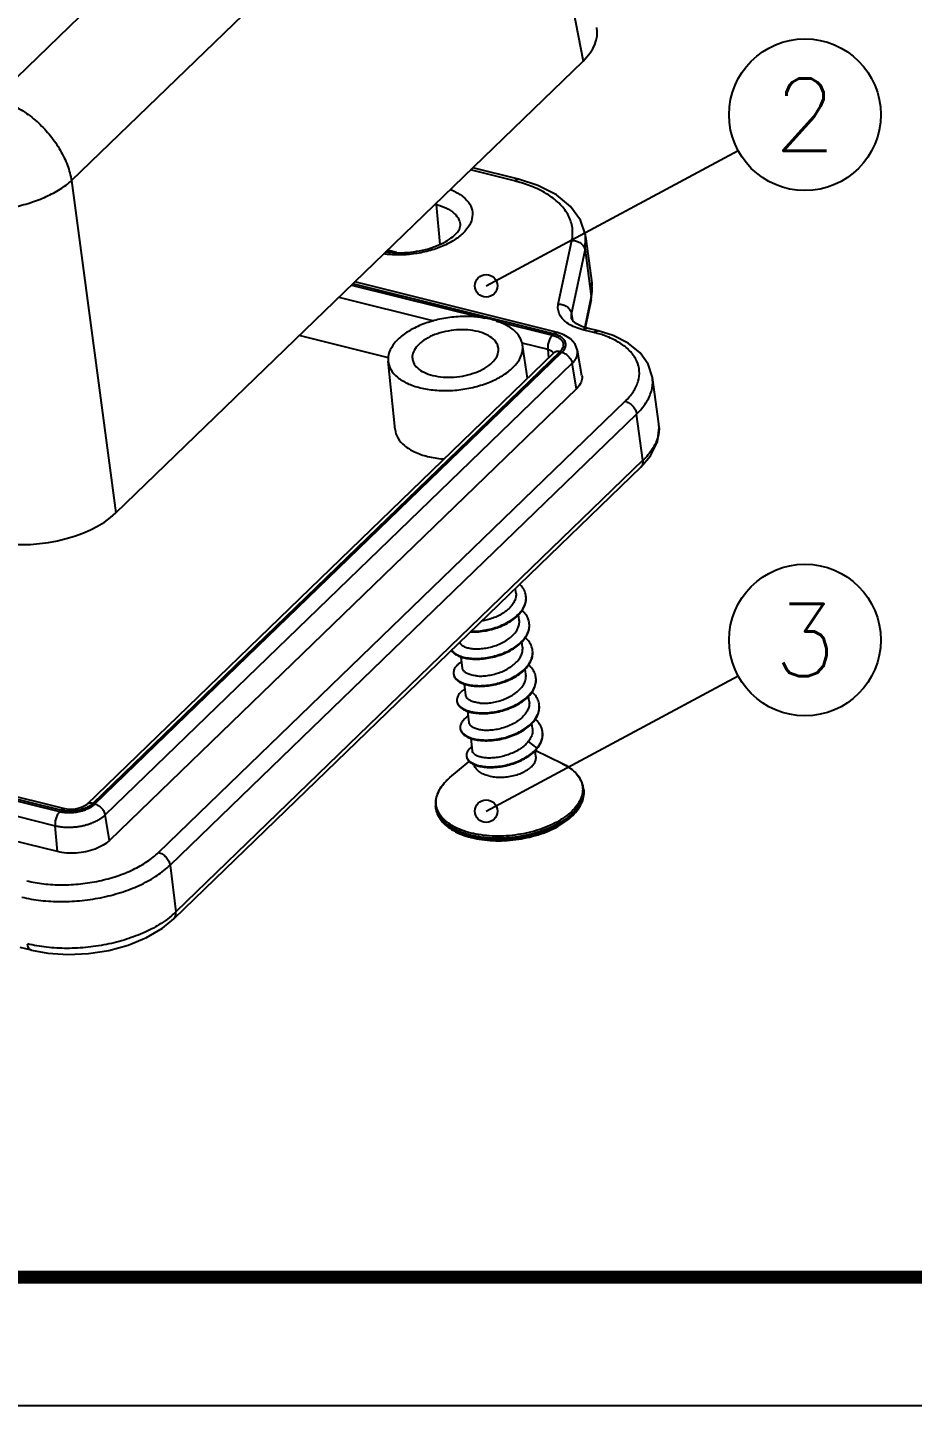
# Model space of a CAD drawing. Header units: millimetres. Extents: x 1786 to 2815, y -2075 to -1928.
# Drawn here: x 2728.04 to 2752.54, y -2074.99 to -2036.82 of the extents above; entities that cross this region are included whole.
import ezdxf
from ezdxf.enums import TextEntityAlignment as Align

# ---------------------------------------------------------------- set-up
doc = ezdxf.new("R2010")
doc.units = ezdxf.units.MM
doc.layers.add('dim', color=3, linetype='Continuous', lineweight=9)
doc.layers.add('from', color=7, linetype='Continuous')
doc.styles.add('TXT', font='txt.shx', dxfattribs={"bigfont": 'gbcbig.shx'})
doc.dimstyles.new('ISO', dxfattribs={"dimscale": 0.6, "dimtxt": 2.5, "dimasz": 2.5, "dimexe": 1.25, "dimexo": 0.625, "dimtad": 0, "dimdsep": 46, "dimtxsty": 'Standard', "dimblk": 'OPEN', "dimcen": 0, "dimclrd": 4, "dimclre": 4, "dimadec": 0, "dimazin": 0, "dimtfac": 1, "dimtofl": 0, "dimtmove": 0, "dimatfit": 3, "dimfxl": 1, "dimarcsym": 0})

# ---------------------------------------------------------------- blocks, each defined once
blk = doc.blocks.new('_Open')
at = {"color": 0, "linetype": 'ByBlock', "lineweight": -2}
for p, q in [((-1, 0.167), (0, 0)), ((-1, -0.167), (0, 0)), ((0, 0), (-1, 0))]:
    blk.add_line(p, q, dxfattribs=at)
blk = doc.blocks.new('*u5')
at = {"color": 7, "linetype": 'Continuous'}
for p, q in [((2.989, 6.09, 0), (19.591, 22.148, 0)), ((5.82, 3.057, 0), (22.421, 19.115, 0)), ((22.421, 19.115, 0), (24.708, 7.474, 0)), ((7.462, -9.208, 0), (24.708, 7.474, 0)), ((5.82, 3.057, 0), (7.462, -9.208, 0)), ((22.171, 3.045, 0), (20.548, 3.45, 0)), ((22.326, 3.105, 0), (20.629, 3.528, 0)), ((19.239, 2.184, 0), (19.285, 2.172, 0)), ((19.285, 2.172, 0), (19.413, 0.703, 0)), ((23.791, -1.506, 0), (24.289, 0.847, 0)), ((24.779, 0.484, 0), (24.8, 0.993, 0)), ((24.8, 0.994, 0), (25.028, -0.714, 0)), ((17.828, 0.402, 0), (17.486, 0.488, 0)), ((24.281, -1.87, 0), (24.779, 0.484, 0)), ((24.779, 0.484, 0), (25.007, -1.225, 0)), ((16.153, -0.801, 0), (21.066, -2.026, 0)), ((23.618, -2.604, 0), (16.201, -0.755, 0)), ((23.756, -2.55, 0), (16.274, -0.685, 0)), ((25.029, -0.714, 0), (25.007, -1.225, 0)), ((15.689, -1.25, 0), (19.197, -2.125, 0)), ((25.007, -1.225, 0), (24.767, -2.361, 0)), ((25.003, -1.343, 0), (24.786, -2.367, 0)), ((25.003, -1.343, 0), (25.008, -1.224, 0)), ((24.275, -2.019, 0), (24.281, -1.87, 0)), ((24.275, -2.022, 0), (24.275, -2.019, 0)), ((24.281, -1.87, 0), (24.311, -2.095, 0)), ((21.496, -2.134, 0), (23.57, -2.651, 0)), ((24.854, -2.388, 0), (24.664, -2.33, 0)), ((25.106, -2.55, 0), (24.699, -2.448, 0)), ((25.261, -2.49, 0), (24.854, -2.388, 0)), ((17.524, -3.484, 0), (14.229, -2.663, 0)), ((22.443, -2.934, 0), (23.4, -3.173, 0)), ((22.647, -4.244, 0), (22.471, -3.01, 0)), ((23.61, -3.312, 0), (6.368, -19.991, 0)), ((23.848, -3.265, 0), (6.606, -19.944, 0)), ((6.684, -19.963, 0), (23.926, -3.284, 0)), ((23.4, -3.173, 0), (23.429, -3.487, 0)), ((24.66, -4.149, 0), (24.498, -3.22, 0)), ((7.061, -20.367, 0), (24.303, -3.689, 0)), ((17.762, -6.132, 0), (17.508, -3.616, 0)), ((24.459, -4.634, 0), (24.303, -3.689, 0)), ((27.265, -4.216, 0), (27.265, -4.215, 0)), ((27.499, -5.924, 0), (27.265, -4.215, 0)), ((24.459, -4.634, 0), (7.217, -21.313, 0)), ((9.032, -21.754, 0), (26.256, -5.093, 0)), ((9.459, -22.222, 0), (26.682, -5.562, 0)), ((26.916, -7.271, 0), (26.682, -5.562, 0)), ((26.841, -7.528, 0), (9.599, -24.208, 0)), ((26.916, -7.271, 0), (9.674, -23.95, 0)), ((22.227, -12.154, 0), (22.209, -12.009, 0)), ((5.569, -20.143, 0), (-22.365, -13.178, 0)), ((22.349, -13.158, 0), (22.326, -12.972, 0)), ((-22.551, -13.279, 0), (5.383, -20.243, 0)), ((5.432, -20.196, 0), (-22.502, -13.232, 0)), ((-22.72, -13.801, 0), (5.214, -20.765, 0)), ((22.472, -14.162, 0), (22.449, -13.972, 0)), ((20.25, -14.943, 0), (20.2, -14.536, 0)), ((5.302, -21.724, 0), (-22.632, -14.76, 0)), ((22.594, -15.166, 0), (22.571, -14.977, 0)), ((20.372, -15.947, 0), (20.322, -15.536, 0)), ((22.717, -16.17, 0), (22.694, -15.986, 0)), ((20.495, -16.951, 0), (20.445, -16.539, 0)), ((22.839, -17.174, 0), (22.816, -16.985, 0)), ((20.624, -18.006, 0), (20.568, -17.546, 0)), ((22.683, -17.655, 0), (23, -17.898, 0)), ((22.965, -18.207, 0), (22.939, -17.988, 0)), ((23.95, -18.479, 0), (22.94, -17.987, 0)), ((23, -17.898, 0), (23.003, -17.923, 0)), ((19.792, -18.987, 0), (20.502, -18.393, 0)), ((24.727, -19.436, 0), (24.721, -19.387, 0)), ((19.268, -20.102, 0), (19.262, -20.053, 0)), ((5.302, -21.724, 0), (5.214, -20.765, 0)), ((7.217, -21.313, 0), (7.061, -20.367, 0)), ((9.459, -22.222, 0), (9.674, -23.95, 0)), ((4.339, -25.364, 0), (3.926, -25.261, 0))]:
    blk.add_line(p, q, dxfattribs=at)
at = {"color": 7, "linetype": 'Continuous', "elevation": 0}
for points in [[(24.8, 0.993), (24.79, 1.06), (24.605, 1.601), (24.246, 2.096), (23.72, 2.527), (23.033, 2.878), (22.326, 3.105)], [(25.003, -1.343), (25.043, -1.027), (25.029, -0.714)], [(24.664, -2.33), (24.459, -2.23), (24.332, -2.127), (24.281, -2.048), (24.275, -2.019)], [(27.265, -4.217), (27.106, -3.719), (26.807, -3.305), (26.372, -2.95), (25.817, -2.668), (25.261, -2.49)], [(24.498, -3.22), (24.409, -2.983), (24.243, -2.789), (23.997, -2.634), (23.756, -2.55)], [(23.626, -3.295), (23.623, -3.298), (23.611, -3.312)], [(26.841, -7.528), (27.199, -7.102), (27.446, -6.584), (27.511, -6.054), (27.498, -5.922)], [(6.368, -19.991), (6.313, -20.034), (6.21, -20.086), (6.064, -20.134), (5.893, -20.162), (5.726, -20.165), (5.59, -20.147), (5.569, -20.143)], [(4.339, -25.364), (4.946, -25.477), (5.684, -25.526), (6.442, -25.491), (7.195, -25.372), (7.918, -25.173), (8.587, -24.898), (9.176, -24.554), (9.599, -24.208)]]:
    blk.add_lwpolyline(points, dxfattribs=at)
at = {"color": 7, "linetype": 'Continuous'}
for centre, radius, start, end in [((20.832, -2.328, 0), 5.537, 74.6727, 76.0023), ((20.006, 2.234, 0), 0.723, 180.404, 184.9014), ((24.068, -6.715, 0), 4.292, 74.2942, 76.0051), ((26.372, -6.08, 0), 1.137, 3.6679, 7.8942), ((21.973, -12.356, 0), 0.626, 4.6256, 6.9157), ((22.107, -13.359, 0), 0.614, 4.6532, 6.9995), ((22.214, -14.365, 0), 0.631, 4.6816, 6.974), ((20.205, -15.12, 0), 0.283, 186.8411, 197.2381), ((22.336, -15.369, 0), 0.631, 4.6365, 6.9169), ((20.311, -16.127, 0), 0.267, 186.7772, 192.075), ((22.476, -16.371, 0), 0.614, 4.6428, 6.9661), ((20.448, -17.127, 0), 0.282, 187.1636, 192.1992), ((22.588, -17.377, 0), 0.624, 1.724, 7.0026), ((20.65, -18.158, 0), 0.254, 187.1377, 192.7807), ((22.076, -17.128, 0), 1.203, 319.4745, 320.2192), ((22.081, -17.155, 0), 1.2, 320.2183, 321.1239), ((20.662, -20.155, 0), 1.448, 141.9547, 145.5692), ((20.329, -19.96, 0), 1.061, 156.5211, 156.7611), ((23.934, -19.483, 0), 0.793, 3.4027, 6.9283), ((5.734, -18.92, 0), 1.312, 262.2118, 263.7455), ((20.038, -19.959, 0), 0.782, 186.9356, 190.4967), ((21.399, -17.954, 0), 3.351, 255.3074, 256.0025), ((7.543, -21.739, 0), 3.07, 309.8511, 313.9478)]:
    blk.add_arc(centre, radius, start, end, dxfattribs=at)
for centre, major_axis, ratio, start_param, end_param in [((21.739, 8.21, 0), (3.48, 0.426), 0.537148, -0.618193, 0.038702), ((4.5, -8.466, 0), (3.475, 0.422), 0.539083, -2.187859, -0.618965)]:
    blk.add_ellipse(centre, major_axis=major_axis, ratio=ratio, start_param=start_param, end_param=end_param, dxfattribs=at)
for points, knots in [([(2.989, 6.09, 0), (3.18, 6.042, 0), (3.564, 5.904, 0), (4.107, 5.596, 0), (4.611, 5.196, 0), (5.055, 4.721, 0), (5.417, 4.193, 0), (5.682, 3.636, 0), (5.788, 3.248, 0), (5.82, 3.056, 0)], [0, 0, 0, 0, 0.590573, 1.215733, 1.862622, 2.515704, 3.158723, 3.776603, 4.357436, 4.357436, 4.357436, 4.357436]), ([(1.032, 2.027, 0), (1.234, 1.984, 0), (1.655, 1.924, 0), (2.308, 1.903, 0), (2.982, 1.948, 0), (3.652, 2.058, 0), (4.292, 2.228, 0), (4.88, 2.453, 0), (5.393, 2.723, 0), (5.691, 2.941, 0), (5.82, 3.057, 0)], [0, 0, 0, 0, 0.616992, 1.274727, 1.955475, 2.639715, 3.307695, 3.940775, 4.522891, 5.042454, 5.042454, 5.042454, 5.042454]), ([(22.171, 3.045, 0), (22.197, 3.07, 0), (22.246, 3.107, 0), (22.306, 3.109, 0), (22.326, 3.104, 0)], [0, 0, 0, 0, 0.1096965, 0.1712981, 0.1712981, 0.1712981, 0.1712981]), ([(19.796, 2.728, 0), (19.845, 2.71, 0), (20.02, 2.636, 0), (20.286, 2.479, 0), (20.534, 2.21, 0), (20.645, 1.89, 0), (20.597, 1.553, 0), (20.406, 1.236, 0), (20.097, 0.948, 0), (19.687, 0.7, 0), (19.197, 0.504, 0), (18.655, 0.37, 0), (18.09, 0.306, 0), (17.652, 0.313, 0), (17.407, 0.34, 0), (17.35, 0.348, 0)], [0, 0, 0, 0, 0.157505, 0.568637, 0.919457, 1.233237, 1.549366, 1.906415, 2.324367, 2.804713, 3.336397, 3.901089, 4.47561, 5.037642, 5.212661, 5.212661, 5.212661, 5.212661]), ([(24.289, 0.847, 0), (24.321, 0.998, 0), (24.337, 1.315, 0), (24.185, 1.782, 0), (23.87, 2.201, 0), (23.413, 2.56, 0), (22.873, 2.831, 0), (22.483, 2.961, 0), (22.295, 3.012, 0)], [0, 0, 0, 0, 0.463067, 0.931886, 1.441192, 2.014886, 2.660855, 3.244126, 3.244126, 3.244126, 3.244126]), ([(19.285, 2.172, 0), (19.416, 2.14, 0), (19.653, 2.059, 0), (19.949, 1.872, 0), (20.128, 1.647, 0), (20.169, 1.483, 0), (20.173, 1.415, 0)], [0, 0, 0, 0, 0.402314, 0.746196, 1.037203, 1.240782, 1.240782, 1.240782, 1.240782]), ([(17.432, 0.431, 0), (17.476, 0.424, 0), (17.663, 0.4, 0), (18.003, 0.386, 0), (18.447, 0.421, 0), (18.884, 0.505, 0), (19.283, 0.632, 0), (19.622, 0.791, 0), (19.883, 0.965, 0), (20.058, 1.136, 0), (20.154, 1.284, 0), (20.176, 1.379, 0), (20.174, 1.415, 0)], [0, 0, 0, 0, 0.133262, 0.564458, 1.017679, 1.468972, 1.894695, 2.273101, 2.587628, 2.830514, 3.003079, 3.111736, 3.111736, 3.111736, 3.111736]), ([(24.289, 0.847, 0), (24.347, 0.848, 0), (24.464, 0.831, 0), (24.619, 0.754, 0), (24.734, 0.635, 0), (24.773, 0.534, 0), (24.779, 0.484, 0)], [0, 0, 0, 0, 0.1744354, 0.3465055, 0.5094019, 0.6610273, 0.6610273, 0.6610273, 0.6610273]), ([(24.699, -2.448, 0), (24.6, -2.424, 0), (24.414, -2.365, 0), (24.166, -2.24, 0), (23.971, -2.087, 0), (23.836, -1.907, 0), (23.771, -1.708, 0), (23.777, -1.571, 0), (23.791, -1.506, 0)], [0, 0, 0, 0, 0.306037, 0.582978, 0.827756, 1.045019, 1.245954, 1.445292, 1.445292, 1.445292, 1.445292]), ([(23.791, -1.506, 0), (23.849, -1.505, 0), (23.966, -1.522, 0), (24.121, -1.599, 0), (24.236, -1.718, 0), (24.275, -1.819, 0), (24.281, -1.87, 0)], [0, 0, 0, 0, 0.1744378, 0.3465084, 0.5094036, 0.6610274, 0.6610274, 0.6610274, 0.6610274]), ([(21.297, -2.064, 0), (21.119, -2.02, 0), (20.741, -1.96, 0), (20.159, -1.951, 0), (19.566, -2.019, 0), (18.998, -2.16, 0), (18.485, -2.366, 0), (18.056, -2.625, 0), (17.731, -2.928, 0), (17.532, -3.26, 0), (17.497, -3.503, 0), (17.507, -3.614, 0), (17.508, -3.616, 0)], [0, 0, 0, 0, 0.551449, 1.14141, 1.742322, 2.336175, 2.891022, 3.396689, 3.832711, 4.208736, 4.538779, 4.543865, 4.543865, 4.543865, 4.543865]), ([(20.827, -2.519, 0), (20.703, -2.488, 0), (20.44, -2.449, 0), (20.035, -2.449, 0), (19.627, -2.507, 0), (19.242, -2.618, 0), (18.906, -2.775, 0), (18.64, -2.969, 0), (18.459, -3.19, 0), (18.396, -3.384, 0), (18.399, -3.488, 0), (18.402, -3.512, 0)], [0, 0, 0, 0, 0.383727, 0.793901, 1.211393, 1.616109, 1.989663, 2.318359, 2.597162, 2.835353, 2.907531, 2.907531, 2.907531, 2.907531]), ([(21.577, -3.125, 0), (21.571, -3.08, 0), (21.535, -2.956, 0), (21.391, -2.774, 0), (21.139, -2.616, 0), (20.938, -2.547, 0), (20.827, -2.519, 0)], [0, 0, 0, 0, 0.135242, 0.382594, 0.674887, 1.016847, 1.016847, 1.016847, 1.016847]), ([(22.471, -3.01, 0), (22.456, -2.913, 0), (22.378, -2.699, 0), (22.127, -2.425, 0), (21.752, -2.203, 0), (21.458, -2.104, 0), (21.297, -2.064, 0)], [0, 0, 0, 0, 0.295914, 0.662551, 1.093468, 1.589281, 1.589281, 1.589281, 1.589281]), ([(24.699, -2.448, 0), (24.725, -2.423, 0), (24.774, -2.386, 0), (24.833, -2.385, 0), (24.853, -2.389, 0)], [0, 0, 0, 0, 0.1096987, 0.1712235, 0.1712235, 0.1712235, 0.1712235]), ([(25.106, -2.55, 0), (25.132, -2.524, 0), (25.181, -2.487, 0), (25.24, -2.486, 0), (25.26, -2.49, 0)], [0, 0, 0, 0, 0.1096965, 0.1712896, 0.1712896, 0.1712896, 0.1712896]), ([(18.685, -4.591, 0), (18.863, -4.636, 0), (19.241, -4.696, 0), (19.823, -4.705, 0), (20.416, -4.637, 0), (20.983, -4.496, 0), (21.497, -4.29, 0), (21.926, -4.031, 0), (22.25, -3.728, 0), (22.45, -3.396, 0), (22.487, -3.143, 0), (22.472, -3.022, 0), (22.471, -3.01, 0)], [0, 0, 0, 0, 0.551449, 1.14141, 1.742322, 2.336175, 2.891022, 3.396689, 3.832711, 4.208736, 4.538779, 4.573575, 4.573575, 4.573575, 4.573575]), ([(23.57, -2.651, 0), (23.54, -2.679, 0), (23.487, -2.754, 0), (23.432, -2.884, 0), (23.399, -3.027, 0), (23.396, -3.126, 0), (23.4, -3.173, 0)], [0, 0, 0, 0, 0.1244945, 0.269966, 0.4216215, 0.5630104, 0.5630104, 0.5630104, 0.5630104]), ([(23.57, -2.651, 0), (23.594, -2.656, 0), (23.64, -2.67, 0), (23.706, -2.694, 0), (23.766, -2.723, 0), (23.819, -2.755, 0), (23.866, -2.791, 0), (23.907, -2.833, 0), (23.943, -2.883, 0), (23.968, -2.942, 0), (23.979, -3.012, 0), (23.966, -3.093, 0), (23.924, -3.182, 0), (23.876, -3.237, 0), (23.848, -3.265, 0)], [0, 0, 0, 0, 0.073669, 0.1445174, 0.2113466, 0.2723865, 0.3294733, 0.3881166, 0.4490426, 0.5123304, 0.5805229, 0.6584116, 0.753115, 0.8737168, 0.8737168, 0.8737168, 0.8737168]), ([(23.618, -2.604, 0), (23.641, -2.582, 0), (23.684, -2.549, 0), (23.737, -2.547, 0), (23.755, -2.551, 0)], [0, 0, 0, 0, 0.0956801, 0.1523926, 0.1523926, 0.1523926, 0.1523926]), ([(23.87, -2.705, 0), (23.856, -2.697, 0), (23.83, -2.682, 0), (23.791, -2.663, 0), (23.753, -2.647, 0), (23.716, -2.633, 0), (23.682, -2.622, 0), (23.65, -2.612, 0), (23.628, -2.606, 0), (23.618, -2.604, 0)], [0, 0, 0, 0, 0.0464274, 0.0903125, 0.1316635, 0.1704729, 0.2066394, 0.2403847, 0.2723534, 0.2723534, 0.2723534, 0.2723534]), ([(23.926, -3.284, 0), (23.935, -3.276, 0), (23.953, -3.258, 0), (23.978, -3.228, 0), (24.003, -3.194, 0), (24.026, -3.157, 0), (24.046, -3.115, 0), (24.06, -3.069, 0), (24.068, -3.018, 0), (24.066, -2.963, 0), (24.052, -2.906, 0), (24.025, -2.852, 0), (23.991, -2.805, 0), (23.952, -2.765, 0), (23.911, -2.732, 0), (23.883, -2.714, 0), (23.87, -2.705, 0)], [0, 0, 0, 0, 0.0371689, 0.0765888, 0.11852, 0.1625191, 0.2083648, 0.2561542, 0.3067689, 0.3619563, 0.4212231, 0.4814794, 0.540585, 0.5961479, 0.6477843, 0.6965033, 0.6965033, 0.6965033, 0.6965033]), ([(26.256, -5.093, 0), (26.37, -4.983, 0), (26.566, -4.756, 0), (26.755, -4.369, 0), (26.805, -3.971, 0), (26.704, -3.586, 0), (26.465, -3.241, 0), (26.106, -2.947, 0), (25.681, -2.728, 0), (25.374, -2.623, 0), (25.23, -2.583, 0)], [0, 0, 0, 0, 0.473973, 0.892707, 1.274894, 1.651751, 2.056758, 2.5137, 3.032495, 3.482905, 3.482905, 3.482905, 3.482905]), ([(18.402, -3.512, 0), (18.407, -3.563, 0), (18.443, -3.695, 0), (18.591, -3.882, 0), (18.843, -4.04, 0), (19.044, -4.109, 0), (19.155, -4.137, 0)], [0, 0, 0, 0, 0.154295, 0.401646, 0.693939, 1.0359, 1.0359, 1.0359, 1.0359]), ([(19.155, -4.137, 0), (19.279, -4.167, 0), (19.542, -4.207, 0), (19.947, -4.206, 0), (20.355, -4.149, 0), (20.74, -4.038, 0), (21.076, -3.881, 0), (21.342, -3.687, 0), (21.523, -3.465, 0), (21.587, -3.265, 0), (21.582, -3.155, 0), (21.577, -3.125, 0)], [0, 0, 0, 0, 0.383727, 0.793901, 1.211393, 1.616109, 1.989663, 2.318359, 2.597162, 2.835353, 2.926722, 2.926722, 2.926722, 2.926722]), ([(23.4, -3.173, 0), (23.413, -3.176, 0), (23.438, -3.183, 0), (23.473, -3.196, 0), (23.505, -3.211, 0), (23.533, -3.228, 0), (23.558, -3.248, 0), (23.58, -3.27, 0), (23.597, -3.293, 0), (23.605, -3.309, 0), (23.607, -3.316, 0)], [0, 0, 0, 0, 0.0393753, 0.0773891, 0.1130649, 0.1456347, 0.1761096, 0.2073805, 0.239895, 0.2609233, 0.2609233, 0.2609233, 0.2609233]), ([(23.848, -3.265, 0), (23.808, -3.255, 0), (23.729, -3.248, 0), (23.647, -3.28, 0), (23.615, -3.308, 0), (23.611, -3.312, 0)], [0, 0, 0, 0, 0.1234358, 0.2314805, 0.2502038, 0.2502038, 0.2502038, 0.2502038]), ([(23.926, -3.284, 0), (23.971, -3.296, 0), (24.062, -3.336, 0), (24.176, -3.431, 0), (24.262, -3.551, 0), (24.296, -3.643, 0), (24.303, -3.689, 0)], [0, 0, 0, 0, 0.1405418, 0.2912504, 0.4411685, 0.5796279, 0.5796279, 0.5796279, 0.5796279]), ([(24.303, -3.689, 0), (24.316, -3.677, 0), (24.341, -3.651, 0), (24.378, -3.608, 0), (24.413, -3.56, 0), (24.446, -3.507, 0), (24.473, -3.448, 0), (24.494, -3.383, 0), (24.505, -3.31, 0), (24.503, -3.255, 0), (24.498, -3.225, 0), (24.498, -3.221, 0)], [0, 0, 0, 0, 0.0527332, 0.1088889, 0.1681993, 0.230732, 0.2959282, 0.3637227, 0.4356895, 0.5141408, 0.5278362, 0.5278362, 0.5278362, 0.5278362]), ([(17.508, -3.616, 0), (17.519, -3.724, 0), (17.597, -3.949, 0), (17.855, -4.23, 0), (18.229, -4.453, 0), (18.524, -4.551, 0), (18.685, -4.591, 0)], [0, 0, 0, 0, 0.324991, 0.691628, 1.122544, 1.618357, 1.618357, 1.618357, 1.618357]), ([(24.66, -4.149, 0), (24.665, -4.179, 0), (24.672, -4.279, 0), (24.615, -4.458, 0), (24.517, -4.577, 0), (24.459, -4.634, 0)], [0, 0, 0, 0, 0.0913215, 0.2996932, 0.5445598, 0.5445598, 0.5445598, 0.5445598]), ([(26.682, -5.562, 0), (26.811, -5.437, 0), (27.031, -5.18, 0), (27.245, -4.744, 0), (27.286, -4.411, 0), (27.268, -4.242, 0), (27.265, -4.216, 0)], [0, 0, 0, 0, 0.535421, 1.007244, 1.437833, 1.516526, 1.516526, 1.516526, 1.516526]), ([(26.256, -5.093, 0), (26.308, -5.106, 0), (26.412, -5.153, 0), (26.543, -5.264, 0), (26.64, -5.403, 0), (26.676, -5.509, 0), (26.683, -5.561, 0)], [0, 0, 0, 0, 0.1618688, 0.3354312, 0.5074469, 0.6652689, 0.6652689, 0.6652689, 0.6652689]), ([(27.507, -6.008, 0), (27.516, -6.15, 0), (27.478, -6.454, 0), (27.265, -6.89, 0), (27.044, -7.147, 0), (26.916, -7.271, 0)], [0, 0, 0, 0, 0.427132, 0.898995, 1.434459, 1.434459, 1.434459, 1.434459]), ([(17.762, -6.132, 0), (17.773, -6.242, 0), (17.853, -6.473, 0), (18.117, -6.759, 0), (18.499, -6.986, 0), (18.8, -7.087, 0), (18.964, -7.128, 0)], [0, 0, 0, 0, 0.33187, 0.706251, 1.146096, 1.652253, 1.652253, 1.652253, 1.652253]), ([(18.964, -7.128, 0), (19.146, -7.173, 0), (19.349, -7.205, 0), (19.553, -7.222, 0), (19.57, -7.223, 0)], [0, 0, 0, 0, 0.5629491, 0.6139712, 0.6139712, 0.6139712, 0.6139712]), ([(26.841, -7.528, 0), (26.87, -7.5, 0), (26.92, -7.417, 0), (26.923, -7.322, 0), (26.916, -7.271, 0)], [0, 0, 0, 0, 0.121993, 0.2758615, 0.2758615, 0.2758615, 0.2758615]), ([(22.227, -12.154, 0), (22.227, -12.16, 0), (22.233, -12.218, 0), (22.226, -12.333, 0), (22.17, -12.491, 0), (22.074, -12.64, 0), (21.94, -12.78, 0), (21.775, -12.907, 0), (21.583, -13.016, 0), (21.376, -13.104, 0), (21.172, -13.167, 0), (21.037, -13.195, 0), (20.975, -13.205, 0)], [0, 0, 0, 0, 0.01874, 0.175139, 0.339984, 0.515084, 0.706384, 0.916568, 1.139127, 1.364876, 1.589974, 1.778245, 1.778245, 1.778245, 1.778245]), ([(22.595, -12.281, 0), (22.593, -12.271, 0), (22.583, -12.2, 0), (22.54, -12.07, 0), (22.454, -11.941, 0), (22.391, -11.873, 0), (22.37, -11.853, 0)], [0, 0, 0, 0, 0.0304043, 0.2128448, 0.4058596, 0.4911139, 0.4911139, 0.4911139, 0.4911139]), ([(20.556, -13.61, 0), (20.568, -13.61, 0), (20.667, -13.613, 0), (20.858, -13.605, 0), (21.129, -13.567, 0), (21.4, -13.502, 0), (21.663, -13.409, 0), (21.908, -13.293, 0), (22.126, -13.155, 0), (22.312, -12.998, 0), (22.457, -12.828, 0), (22.557, -12.647, 0), (22.604, -12.47, 0), (22.604, -12.356, 0), (22.598, -12.306, 0)], [0, 0, 0, 0, 0.03474, 0.297482, 0.57279, 0.853889, 1.133942, 1.406494, 1.665951, 1.908104, 2.130756, 2.334432, 2.523022, 2.67369, 2.67369, 2.67369, 2.67369]), ([(20.58, -13.586, 0), (20.582, -13.586, 0), (20.673, -13.587, 0), (20.855, -13.58, 0), (21.126, -13.542, 0), (21.397, -13.476, 0), (21.66, -13.384, 0), (21.905, -13.268, 0), (22.123, -13.13, 0), (22.309, -12.973, 0), (22.454, -12.803, 0), (22.554, -12.622, 0), (22.599, -12.453, 0), (22.601, -12.347, 0), (22.597, -12.306, 0)], [0, 0, 0, 0, 0.007748, 0.27049, 0.545798, 0.826897, 1.10695, 1.379503, 1.638959, 1.881112, 2.103764, 2.30744, 2.49603, 2.621813, 2.621813, 2.621813, 2.621813]), ([(20.65, -14.228, 0), (20.715, -14.234, 0), (20.852, -14.237, 0), (21.064, -14.218, 0), (21.282, -14.175, 0), (21.498, -14.109, 0), (21.705, -14.021, 0), (21.896, -13.912, 0), (22.062, -13.785, 0), (22.195, -13.646, 0), (22.292, -13.495, 0), (22.349, -13.338, 0), (22.356, -13.222, 0), (22.35, -13.164, 0), (22.349, -13.158, 0)], [0, 0, 0, 0, 0.196527, 0.412042, 0.636798, 0.861494, 1.087161, 1.309703, 1.519937, 1.711338, 1.886899, 2.052074, 2.208638, 2.227891, 2.227891, 2.227891, 2.227891]), ([(22.717, -13.285, 0), (22.711, -13.232, 0), (22.682, -13.119, 0), (22.592, -12.959, 0), (22.503, -12.864, 0), (22.453, -12.82, 0)], [0, 0, 0, 0, 0.1578946, 0.3469637, 0.5451265, 0.5451265, 0.5451265, 0.5451265]), ([(19.846, -14.294, 0), (19.862, -14.321, 0), (19.915, -14.386, 0), (20.034, -14.471, 0), (20.204, -14.543, 0), (20.41, -14.593, 0), (20.645, -14.617, 0), (20.901, -14.615, 0), (21.17, -14.586, 0), (21.442, -14.528, 0), (21.709, -14.443, 0), (21.96, -14.334, 0), (22.187, -14.202, 0), (22.383, -14.05, 0), (22.541, -13.884, 0), (22.655, -13.705, 0), (22.72, -13.52, 0), (22.728, -13.386, 0), (22.721, -13.317, 0), (22.72, -13.31, 0)], [0, 0, 0, 0, 0.094172, 0.249742, 0.433429, 0.645352, 0.882604, 1.140369, 1.412634, 1.692732, 1.973795, 2.249211, 2.513074, 2.760705, 2.989236, 3.198308, 3.390764, 3.572958, 3.596219, 3.596219, 3.596219, 3.596219]), ([(19.854, -14.286, 0), (19.868, -14.306, 0), (19.918, -14.365, 0), (20.031, -14.446, 0), (20.201, -14.518, 0), (20.407, -14.567, 0), (20.642, -14.592, 0), (20.898, -14.59, 0), (21.167, -14.56, 0), (21.439, -14.503, 0), (21.706, -14.418, 0), (21.957, -14.309, 0), (22.184, -14.177, 0), (22.38, -14.025, 0), (22.538, -13.859, 0), (22.652, -13.68, 0), (22.716, -13.495, 0), (22.725, -13.37, 0), (22.72, -13.31, 0)], [0, 0, 0, 0, 0.073583, 0.229153, 0.41284, 0.624763, 0.862015, 1.119779, 1.392045, 1.672142, 1.953206, 2.228621, 2.492485, 2.740115, 2.968647, 3.177719, 3.370175, 3.550489, 3.550489, 3.550489, 3.550489]), ([(20.147, -14.003, 0), (20.149, -14.006, 0), (20.167, -14.039, 0), (20.224, -14.099, 0), (20.337, -14.162, 0), (20.483, -14.207, 0), (20.591, -14.223, 0), (20.65, -14.228, 0)], [0, 0, 0, 0, 0.0098102, 0.1137651, 0.2415633, 0.3938229, 0.5695898, 0.5695898, 0.5695898, 0.5695898]), ([(20.772, -15.232, 0), (20.836, -15.238, 0), (20.969, -15.241, 0), (21.175, -15.223, 0), (21.387, -15.183, 0), (21.598, -15.12, 0), (21.802, -15.037, 0), (21.989, -14.934, 0), (22.154, -14.815, 0), (22.291, -14.682, 0), (22.394, -14.538, 0), (22.459, -14.387, 0), (22.479, -14.259, 0), (22.475, -14.185, 0), (22.472, -14.162, 0)], [0, 0, 0, 0, 0.192056, 0.399515, 0.617093, 0.839159, 1.060119, 1.274802, 1.47887, 1.669287, 1.844846, 2.006731, 2.158878, 2.228009, 2.228009, 2.228009, 2.228009]), ([(22.742, -14.018, 0), (22.707, -13.961, 0), (22.651, -13.894, 0), (22.588, -13.835, 0), (22.573, -13.821, 0)], [0, 0, 0, 0, 0.1992713, 0.2594638, 0.2594638, 0.2594638, 0.2594638]), ([(22.84, -14.289, 0), (22.836, -14.254, 0), (22.816, -14.159, 0), (22.775, -14.07, 0), (22.742, -14.018, 0)], [0, 0, 0, 0, 0.1037607, 0.2895273, 0.2895273, 0.2895273, 0.2895273]), ([(20.221, -14.709, 0), (20.212, -14.715, 0), (20.153, -14.753, 0), (20.058, -14.829, 0), (19.961, -14.951, 0), (19.92, -15.064, 0), (19.921, -15.131, 0), (19.923, -15.154, 0)], [0, 0, 0, 0, 0.0313375, 0.2107721, 0.3624625, 0.4922147, 0.5618102, 0.5618102, 0.5618102, 0.5618102]), ([(19.926, -15.179, 0), (19.928, -15.196, 0), (19.941, -15.255, 0), (19.998, -15.351, 0), (20.114, -15.449, 0), (20.272, -15.528, 0), (20.468, -15.584, 0), (20.695, -15.617, 0), (20.946, -15.623, 0), (21.212, -15.601, 0), (21.484, -15.552, 0), (21.753, -15.475, 0), (22.01, -15.373, 0), (22.245, -15.247, 0), (22.451, -15.101, 0), (22.621, -14.939, 0), (22.748, -14.763, 0), (22.828, -14.58, 0), (22.851, -14.426, 0), (22.846, -14.339, 0), (22.843, -14.314, 0)], [0, 0, 0, 0, 0.051358, 0.17874, 0.326626, 0.501765, 0.705487, 0.935642, 1.187893, 1.456524, 1.73501, 2.016497, 2.29425, 2.562102, 2.814952, 3.049327, 3.264044, 3.460932, 3.645322, 3.722315, 3.722315, 3.722315, 3.722315]), ([(19.934, -15.204, 0), (19.947, -15.245, 0), (19.994, -15.326, 0), (20.111, -15.424, 0), (20.269, -15.503, 0), (20.465, -15.559, 0), (20.692, -15.592, 0), (20.943, -15.598, 0), (21.209, -15.576, 0), (21.481, -15.527, 0), (21.75, -15.45, 0), (22.007, -15.348, 0), (22.242, -15.222, 0), (22.448, -15.076, 0), (22.618, -14.914, 0), (22.745, -14.738, 0), (22.825, -14.555, 0), (22.847, -14.41, 0), (22.844, -14.331, 0), (22.842, -14.314, 0)], [0, 0, 0, 0, 0.127382, 0.275268, 0.450407, 0.654129, 0.884284, 1.136535, 1.405166, 1.683652, 1.965139, 2.242892, 2.510744, 2.763594, 2.997969, 3.212686, 3.409574, 3.593964, 3.645754, 3.645754, 3.645754, 3.645754]), ([(20.772, -15.232, 0), (20.714, -15.227, 0), (20.605, -15.211, 0), (20.459, -15.166, 0), (20.346, -15.103, 0), (20.274, -15.027, 0), (20.253, -14.968, 0), (20.25, -14.943, 0)], [0, 0, 0, 0, 0.1757047, 0.3282717, 0.4561908, 0.5601145, 0.636698, 0.636698, 0.636698, 0.636698]), ([(20.895, -16.236, 0), (20.96, -16.242, 0), (21.098, -16.245, 0), (21.309, -16.225, 0), (21.528, -16.183, 0), (21.744, -16.116, 0), (21.952, -16.028, 0), (22.141, -15.92, 0), (22.306, -15.794, 0), (22.44, -15.655, 0), (22.537, -15.504, 0), (22.593, -15.348, 0), (22.601, -15.232, 0), (22.595, -15.174, 0), (22.594, -15.166, 0)], [0, 0, 0, 0, 0.197691, 0.411512, 0.635699, 0.864124, 1.090738, 1.310012, 1.517419, 1.709981, 1.886888, 2.050125, 2.204746, 2.227778, 2.227778, 2.227778, 2.227778]), ([(22.962, -15.293, 0), (22.96, -15.276, 0), (22.948, -15.199, 0), (22.898, -15.063, 0), (22.801, -14.926, 0), (22.726, -14.852, 0), (22.695, -14.825, 0)], [0, 0, 0, 0, 0.0499349, 0.2331214, 0.4277137, 0.5497775, 0.5497775, 0.5497775, 0.5497775]), ([(20.343, -15.713, 0), (20.298, -15.742, 0), (20.212, -15.805, 0), (20.108, -15.918, 0), (20.048, -16.04, 0), (20.042, -16.123, 0), (20.046, -16.158, 0)], [0, 0, 0, 0, 0.1604972, 0.3201022, 0.4553814, 0.5617162, 0.5617162, 0.5617162, 0.5617162]), ([(20.049, -16.183, 0), (20.049, -16.188, 0), (20.056, -16.234, 0), (20.094, -16.323, 0), (20.197, -16.426, 0), (20.344, -16.511, 0), (20.529, -16.574, 0), (20.747, -16.614, 0), (20.992, -16.628, 0), (21.254, -16.615, 0), (21.526, -16.574, 0), (21.797, -16.505, 0), (22.058, -16.41, 0), (22.3, -16.291, 0), (22.516, -16.151, 0), (22.697, -15.993, 0), (22.838, -15.821, 0), (22.932, -15.639, 0), (22.972, -15.468, 0), (22.971, -15.361, 0), (22.965, -15.318, 0)], [0, 0, 0, 0, 0.015412, 0.139016, 0.2798, 0.446496, 0.641818, 0.864488, 1.110717, 1.375133, 1.651399, 1.932711, 2.212253, 2.48364, 2.741398, 2.981506, 3.202026, 3.403819, 3.591162, 3.722116, 3.722116, 3.722116, 3.722116]), ([(20.05, -16.182, 0), (20.058, -16.22, 0), (20.093, -16.3, 0), (20.194, -16.401, 0), (20.341, -16.485, 0), (20.526, -16.549, 0), (20.744, -16.589, 0), (20.989, -16.603, 0), (21.251, -16.59, 0), (21.523, -16.548, 0), (21.794, -16.48, 0), (22.055, -16.385, 0), (22.297, -16.266, 0), (22.513, -16.125, 0), (22.694, -15.967, 0), (22.835, -15.796, 0), (22.929, -15.614, 0), (22.967, -15.451, 0), (22.968, -15.353, 0), (22.965, -15.318, 0)], [0, 0, 0, 0, 0.114524, 0.255309, 0.422004, 0.617327, 0.839996, 1.086226, 1.350642, 1.626907, 1.90822, 2.187761, 2.459148, 2.716907, 2.957015, 3.177534, 3.379327, 3.56667, 3.672631, 3.672631, 3.672631, 3.672631]), ([(20.895, -16.236, 0), (20.836, -16.231, 0), (20.727, -16.215, 0), (20.581, -16.17, 0), (20.469, -16.107, 0), (20.396, -16.031, 0), (20.376, -15.972, 0), (20.373, -15.947, 0)], [0, 0, 0, 0, 0.1766396, 0.3287536, 0.4552583, 0.5591391, 0.6366899, 0.6366899, 0.6366899, 0.6366899]), ([(22.717, -16.17, 0), (22.718, -16.176, 0), (22.724, -16.235, 0), (22.716, -16.35, 0), (22.66, -16.508, 0), (22.562, -16.658, 0), (22.429, -16.798, 0), (22.262, -16.925, 0), (22.071, -17.033, 0), (21.864, -17.121, 0), (21.649, -17.187, 0), (21.431, -17.23, 0), (21.22, -17.249, 0), (21.082, -17.246, 0), (21.017, -17.24, 0)], [0, 0, 0, 0, 0.019616, 0.176292, 0.341695, 0.517602, 0.709069, 0.919333, 1.141855, 1.367456, 1.591897, 1.816258, 2.0315, 2.227897, 2.227897, 2.227897, 2.227897]), ([(23.085, -16.297, 0), (23.078, -16.238, 0), (23.045, -16.118, 0), (22.95, -15.96, 0), (22.864, -15.87, 0), (22.82, -15.831, 0)], [0, 0, 0, 0, 0.1776876, 0.3681218, 0.5469418, 0.5469418, 0.5469418, 0.5469418]), ([(20.465, -16.718, 0), (20.435, -16.737, 0), (20.36, -16.789, 0), (20.258, -16.885, 0), (20.181, -17.01, 0), (20.163, -17.107, 0), (20.167, -17.155, 0), (20.168, -17.162, 0)], [0, 0, 0, 0, 0.1066729, 0.2745361, 0.4162701, 0.5403225, 0.5607365, 0.5607365, 0.5607365, 0.5607365]), ([(20.171, -17.187, 0), (20.176, -17.221, 0), (20.2, -17.297, 0), (20.284, -17.401, 0), (20.418, -17.491, 0), (20.593, -17.561, 0), (20.802, -17.608, 0), (21.04, -17.63, 0), (21.298, -17.625, 0), (21.567, -17.593, 0), (21.839, -17.532, 0), (22.104, -17.445, 0), (22.353, -17.333, 0), (22.578, -17.198, 0), (22.77, -17.045, 0), (22.923, -16.877, 0), (23.032, -16.698, 0), (23.091, -16.512, 0), (23.095, -16.384, 0), (23.088, -16.323, 0), (23.088, -16.322, 0)], [0, 0, 0, 0, 0.101161, 0.235609, 0.394085, 0.580885, 0.795728, 1.035457, 1.295095, 1.568536, 1.849068, 2.129832, 2.404265, 2.666572, 2.912238, 3.138631, 3.345707, 3.536687, 3.718282, 3.722026, 3.722026, 3.722026, 3.722026]), ([(20.172, -17.187, 0), (20.178, -17.211, 0), (20.202, -17.279, 0), (20.281, -17.376, 0), (20.415, -17.466, 0), (20.59, -17.536, 0), (20.799, -17.583, 0), (21.036, -17.605, 0), (21.295, -17.6, 0), (21.564, -17.568, 0), (21.836, -17.507, 0), (22.101, -17.42, 0), (22.35, -17.307, 0), (22.575, -17.173, 0), (22.767, -17.02, 0), (22.92, -16.852, 0), (23.029, -16.673, 0), (23.086, -16.493, 0), (23.092, -16.375, 0), (23.087, -16.321, 0)], [0, 0, 0, 0, 0.076629, 0.211077, 0.369554, 0.556354, 0.771197, 1.010926, 1.270564, 1.544005, 1.824537, 2.1053, 2.379734, 2.642041, 2.887706, 3.1141, 3.321176, 3.512155, 3.672806, 3.672806, 3.672806, 3.672806]), ([(21.017, -17.24, 0), (20.959, -17.235, 0), (20.85, -17.219, 0), (20.704, -17.174, 0), (20.592, -17.111, 0), (20.519, -17.035, 0), (20.498, -16.976, 0), (20.495, -16.951, 0)], [0, 0, 0, 0, 0.1757955, 0.3279094, 0.4556324, 0.5595981, 0.6366974, 0.6366974, 0.6366974, 0.6366974]), ([(22.839, -17.174, 0), (22.84, -17.18, 0), (22.846, -17.239, 0), (22.839, -17.355, 0), (22.782, -17.512, 0), (22.72, -17.609, 0), (22.683, -17.655, 0)], [0, 0, 0, 0, 0.0200045, 0.1766552, 0.342064, 0.5179197, 0.5179197, 0.5179197, 0.5179197]), ([(23.207, -17.301, 0), (23.202, -17.26, 0), (23.18, -17.158, 0), (23.103, -17.004, 0), (23.009, -16.896, 0), (22.951, -16.842, 0), (22.942, -16.834, 0)], [0, 0, 0, 0, 0.1234043, 0.3102923, 0.5113759, 0.5478523, 0.5478523, 0.5478523, 0.5478523]), ([(22.683, -17.655, 0), (22.644, -17.705, 0), (22.551, -17.802, 0), (22.386, -17.929, 0), (22.197, -18.039, 0), (21.99, -18.129, 0), (21.775, -18.198, 0), (21.556, -18.244, 0), (21.344, -18.267, 0), (21.207, -18.268, 0), (21.142, -18.264, 0)], [0, 0, 0, 0, 0.190874, 0.400597, 0.622404, 0.847363, 1.074163, 1.300823, 1.516601, 1.711853, 1.711853, 1.711853, 1.711853]), ([(23, -17.898, 0), (23.046, -17.843, 0), (23.124, -17.731, 0), (23.198, -17.546, 0), (23.214, -17.419, 0), (23.212, -17.358, 0)], [0, 0, 0, 0, 0.212641, 0.4078571, 0.5913577, 0.5913577, 0.5913577, 0.5913577]), ([(23.015, -17.908, 0), (23.056, -17.858, 0), (23.129, -17.75, 0), (23.202, -17.571, 0), (23.219, -17.425, 0), (23.213, -17.345, 0), (23.21, -17.326, 0)], [0, 0, 0, 0, 0.1937575, 0.3889736, 0.5724742, 0.629908, 0.629908, 0.629908, 0.629908]), ([(20.604, -17.842, 0), (20.564, -17.871, 0), (20.493, -17.931, 0), (20.418, -18.037, 0), (20.394, -18.128, 0), (20.396, -18.177, 0), (20.398, -18.189, 0)], [0, 0, 0, 0, 0.1476865, 0.2748132, 0.3857543, 0.4221189, 0.4221189, 0.4221189, 0.4221189]), ([(20.401, -18.214, 0), (20.404, -18.238, 0), (20.42, -18.3, 0), (20.487, -18.392, 0), (20.581, -18.46, 0), (20.648, -18.494, 0), (20.674, -18.505, 0)], [0, 0, 0, 0, 0.0713969, 0.1899375, 0.3308343, 0.4156638, 0.4156638, 0.4156638, 0.4156638]), ([(20.402, -18.214, 0), (20.405, -18.229, 0), (20.422, -18.282, 0), (20.484, -18.366, 0), (20.6, -18.451, 0), (20.756, -18.519, 0), (20.946, -18.566, 0), (21.165, -18.591, 0), (21.406, -18.591, 0), (21.662, -18.565, 0), (21.922, -18.513, 0), (22.179, -18.435, 0), (22.423, -18.333, 0), (22.647, -18.209, 0), (22.837, -18.069, 0), (22.945, -17.963, 0), (22.99, -17.91, 0)], [0, 0, 0, 0, 0.046535, 0.165076, 0.305973, 0.474229, 0.67034, 0.891886, 1.134552, 1.39278, 1.660277, 1.930449, 2.196828, 2.453518, 2.695682, 2.904517, 2.904517, 2.904517, 2.904517]), ([(21.142, -18.264, 0), (21.088, -18.26, 0), (20.986, -18.249, 0), (20.847, -18.213, 0), (20.738, -18.163, 0), (20.661, -18.1, 0), (20.63, -18.042, 0), (20.624, -18.011, 0), (20.624, -18.006, 0)], [0, 0, 0, 0, 0.1631787, 0.3069993, 0.4268574, 0.522515, 0.6016474, 0.6164113, 0.6164113, 0.6164113, 0.6164113]), ([(20.674, -18.505, 0), (20.699, -18.517, 0), (20.786, -18.551, 0), (20.949, -18.591, 0), (21.168, -18.616, 0), (21.409, -18.616, 0), (21.665, -18.591, 0), (21.925, -18.538, 0), (22.182, -18.46, 0), (22.426, -18.358, 0), (22.65, -18.234, 0), (22.845, -18.091, 0), (22.955, -17.98, 0), (23.003, -17.923, 0)], [0, 0, 0, 0, 0.083629, 0.27974, 0.501287, 0.743952, 1.00218, 1.269677, 1.539849, 1.806228, 2.062918, 2.305082, 2.529498, 2.529498, 2.529498, 2.529498]), ([(21.223, -18.928, 0), (21.294, -18.946, 0), (21.443, -18.971, 0), (21.673, -18.981, 0), (21.91, -18.964, 0), (22.144, -18.921, 0), (22.364, -18.854, 0), (22.561, -18.765, 0), (22.727, -18.658, 0), (22.855, -18.537, 0), (22.94, -18.407, 0), (22.97, -18.292, 0), (22.968, -18.227, 0), (22.965, -18.207, 0)], [0, 0, 0, 0, 0.218811, 0.451427, 0.691073, 0.930372, 1.161976, 1.379199, 1.576724, 1.751494, 1.903927, 2.039399, 2.098308, 2.098308, 2.098308, 2.098308]), ([(23.95, -18.479, 0), (23.983, -18.496, 0), (24.104, -18.558, 0), (24.294, -18.683, 0), (24.491, -18.873, 0), (24.626, -19.086, 0), (24.695, -19.315, 0), (24.692, -19.554, 0), (24.62, -19.793, 0), (24.483, -20.026, 0), (24.286, -20.248, 0), (24.033, -20.455, 0), (23.731, -20.642, 0), (23.387, -20.805, 0), (23.009, -20.941, 0), (22.606, -21.046, 0), (22.189, -21.117, 0), (21.766, -21.153, 0), (21.348, -21.152, 0), (20.946, -21.116, 0), (20.687, -21.067, 0), (20.563, -21.036, 0)], [0, 0, 0, 0, 0.110771, 0.409535, 0.679057, 0.92486, 1.156778, 1.387843, 1.631306, 1.8975, 2.192479, 2.518288, 2.873823, 3.255645, 3.65864, 4.076526, 4.502274, 4.928486, 5.34774, 5.752945, 6.137693, 6.137693, 6.137693, 6.137693]), ([(21.223, -18.928, 0), (21.159, -18.912, 0), (21.039, -18.873, 0), (20.882, -18.789, 0), (20.764, -18.684, 0), (20.705, -18.584, 0), (20.689, -18.524, 0), (20.686, -18.507, 0)], [0, 0, 0, 0, 0.1995284, 0.3764612, 0.5308303, 0.6674982, 0.7170456, 0.7170456, 0.7170456, 0.7170456]), ([(24.721, -19.387, 0), (24.713, -19.316, 0), (24.677, -19.172, 0), (24.569, -18.969, 0), (24.408, -18.782, 0), (24.199, -18.614, 0), (24.037, -18.522, 0), (23.95, -18.479, 0)], [0, 0, 0, 0, 0.214378, 0.439437, 0.683199, 0.949802, 1.240379, 1.240379, 1.240379, 1.240379]), ([(19.792, -18.987, 0), (19.718, -19.049, 0), (19.583, -19.177, 0), (19.42, -19.391, 0), (19.31, -19.611, 0), (19.254, -19.834, 0), (19.253, -19.982, 0), (19.262, -20.053, 0)], [0, 0, 0, 0, 0.290595, 0.55713, 0.80083, 1.025888, 1.240379, 1.240379, 1.240379, 1.240379]), ([(19.639, -19.129, 0), (19.653, -19.115, 0), (19.702, -19.065, 0), (19.754, -19.019, 0), (19.792, -18.987, 0)], [0, 0, 0, 0, 0.0599353, 0.2094463, 0.2094463, 0.2094463, 0.2094463]), ([(20.563, -21.036, 0), (20.447, -21.007, 0), (20.227, -20.94, 0), (19.926, -20.803, 0), (19.674, -20.639, 0), (19.478, -20.449, 0), (19.342, -20.236, 0), (19.274, -20.007, 0), (19.276, -19.768, 0), (19.322, -19.615, 0), (19.354, -19.541, 0)], [0, 0, 0, 0, 0.359016, 0.688629, 0.987393, 1.256915, 1.502718, 1.734636, 1.965701, 2.207968, 2.207968, 2.207968, 2.207968]), ([(24.726, -19.435, 0), (24.729, -19.492, 0), (24.723, -19.632, 0), (24.656, -19.854, 0), (24.517, -20.089, 0), (24.318, -20.314, 0), (24.062, -20.523, 0), (23.757, -20.712, 0), (23.409, -20.877, 0), (23.027, -21.014, 0), (22.62, -21.12, 0), (22.198, -21.192, 0), (21.771, -21.228, 0), (21.349, -21.228, 0), (20.943, -21.191, 0), (20.68, -21.141, 0), (20.555, -21.11, 0)], [0, 0, 0, 0, 0.170826, 0.41691, 0.68597, 0.984123, 1.31344, 1.672802, 2.058734, 2.466066, 2.88845, 3.318781, 3.749581, 4.173347, 4.582912, 4.971809, 4.971809, 4.971809, 4.971809]), ([(24.727, -19.436, 0), (24.736, -19.508, 0), (24.733, -19.666, 0), (24.662, -19.903, 0), (24.523, -20.138, 0), (24.324, -20.363, 0), (24.068, -20.572, 0), (23.763, -20.761, 0), (23.415, -20.926, 0), (23.033, -21.063, 0), (22.626, -21.169, 0), (22.204, -21.241, 0), (21.777, -21.277, 0), (21.355, -21.277, 0), (20.949, -21.24, 0), (20.686, -21.19, 0), (20.561, -21.159, 0)], [0, 0, 0, 0, 0.219284, 0.465368, 0.734428, 1.032582, 1.3619, 1.721262, 2.107194, 2.514527, 2.936911, 3.367243, 3.798042, 4.22181, 4.631373, 5.020268, 5.020268, 5.020268, 5.020268]), ([(20.589, -21.205, 0), (20.714, -21.237, 0), (20.975, -21.286, 0), (21.379, -21.322, 0), (21.798, -21.322, 0), (22.22, -21.285, 0), (22.638, -21.213, 0), (23.04, -21.107, 0), (23.418, -20.97, 0), (23.764, -20.804, 0), (24.068, -20.612, 0), (24.324, -20.399, 0), (24.524, -20.168, 0), (24.662, -19.926, 0), (24.734, -19.68, 0), (24.737, -19.514, 0), (24.727, -19.436, 0)], [0, 0, 0, 0, 0.388327, 0.795483, 1.215287, 1.641204, 2.066433, 2.484187, 2.888059, 3.272346, 3.632382, 3.964819, 4.267979, 4.542544, 4.79366, 5.031165, 5.031165, 5.031165, 5.031165]), ([(5.383, -20.243, 0), (5.353, -20.272, 0), (5.301, -20.346, 0), (5.245, -20.476, 0), (5.213, -20.619, 0), (5.209, -20.718, 0), (5.214, -20.765, 0)], [0, 0, 0, 0, 0.1244946, 0.2699661, 0.4216215, 0.5630104, 0.5630104, 0.5630104, 0.5630104]), ([(5.383, -20.243, 0), (5.398, -20.246, 0), (5.43, -20.254, 0), (5.481, -20.263, 0), (5.539, -20.272, 0), (5.605, -20.279, 0), (5.679, -20.283, 0), (5.761, -20.284, 0), (5.852, -20.28, 0), (5.953, -20.27, 0), (6.057, -20.253, 0), (6.159, -20.231, 0), (6.252, -20.204, 0), (6.331, -20.176, 0), (6.379, -20.156, 0), (6.401, -20.146, 0)], [0, 0, 0, 0, 0.04592, 0.097687, 0.156416, 0.222318, 0.295809, 0.377372, 0.468326, 0.570556, 0.679933, 0.78645, 0.883677, 0.967703, 1.039449, 1.039449, 1.039449, 1.039449]), ([(5.432, -20.196, 0), (5.455, -20.174, 0), (5.497, -20.141, 0), (5.551, -20.139, 0), (5.569, -20.143, 0)], [0, 0, 0, 0, 0.0956801, 0.1523926, 0.1523926, 0.1523926, 0.1523926]), ([(6.3, -20.13, 0), (6.272, -20.141, 0), (6.213, -20.162, 0), (6.116, -20.189, 0), (6.004, -20.212, 0), (5.878, -20.229, 0), (5.739, -20.235, 0), (5.641, -20.23, 0), (5.591, -20.224, 0)], [0, 0, 0, 0, 0.0882839, 0.1893395, 0.3028227, 0.4295214, 0.5696376, 0.721893, 0.721893, 0.721893, 0.721893]), ([(6.606, -19.944, 0), (6.59, -19.959, 0), (6.556, -19.988, 0), (6.5, -20.029, 0), (6.438, -20.066, 0), (6.371, -20.101, 0), (6.324, -20.121, 0), (6.3, -20.13, 0)], [0, 0, 0, 0, 0.0648338, 0.1344901, 0.2079757, 0.2828449, 0.3605114, 0.3605114, 0.3605114, 0.3605114]), ([(6.606, -19.944, 0), (6.566, -19.934, 0), (6.487, -19.926, 0), (6.405, -19.958, 0), (6.373, -19.986, 0), (6.369, -19.991, 0)], [0, 0, 0, 0, 0.1234357, 0.2314804, 0.2506681, 0.2506681, 0.2506681, 0.2506681]), ([(6.401, -20.146, 0), (6.42, -20.138, 0), (6.456, -20.121, 0), (6.505, -20.095, 0), (6.547, -20.07, 0), (6.583, -20.046, 0), (6.614, -20.023, 0), (6.64, -20.002, 0), (6.663, -19.982, 0), (6.677, -19.969, 0), (6.684, -19.963, 0)], [0, 0, 0, 0, 0.0624961, 0.117781, 0.1665271, 0.2096069, 0.2477696, 0.2815191, 0.3115185, 0.338713, 0.338713, 0.338713, 0.338713]), ([(6.684, -19.963, 0), (6.729, -19.974, 0), (6.82, -20.015, 0), (6.934, -20.11, 0), (7.02, -20.23, 0), (7.054, -20.322, 0), (7.061, -20.367, 0)], [0, 0, 0, 0, 0.1405418, 0.2912504, 0.4411685, 0.5796279, 0.5796279, 0.5796279, 0.5796279]), ([(20.561, -21.159, 0), (20.443, -21.13, 0), (20.221, -21.062, 0), (19.917, -20.924, 0), (19.663, -20.757, 0), (19.464, -20.565, 0), (19.327, -20.351, 0), (19.279, -20.189, 0), (19.268, -20.107, 0), (19.268, -20.102, 0)], [0, 0, 0, 0, 0.362885, 0.696043, 0.998023, 1.270447, 1.518896, 1.75331, 1.767721, 1.767721, 1.767721, 1.767721]), ([(19.268, -20.102, 0), (19.278, -20.183, 0), (19.322, -20.347, 0), (19.458, -20.575, 0), (19.66, -20.781, 0), (19.923, -20.959, 0), (20.225, -21.099, 0), (20.442, -21.167, 0), (20.549, -21.195, 0)], [0, 0, 0, 0, 0.243768, 0.502869, 0.787855, 1.103191, 1.449156, 1.783065, 1.783065, 1.783065, 1.783065]), ([(20.555, -21.11, 0), (20.437, -21.081, 0), (20.215, -21.013, 0), (19.911, -20.875, 0), (19.657, -20.708, 0), (19.458, -20.516, 0), (19.327, -20.311, 0), (19.281, -20.167, 0), (19.269, -20.101, 0)], [0, 0, 0, 0, 0.362886, 0.696046, 0.998024, 1.270448, 1.518897, 1.719415, 1.719415, 1.719415, 1.719415]), ([(5.214, -20.765, 0), (5.235, -20.77, 0), (5.28, -20.78, 0), (5.353, -20.794, 0), (5.435, -20.806, 0), (5.528, -20.816, 0), (5.633, -20.822, 0), (5.75, -20.823, 0), (5.88, -20.817, 0), (6.022, -20.803, 0), (6.171, -20.78, 0), (6.316, -20.747, 0), (6.447, -20.71, 0), (6.56, -20.67, 0), (6.656, -20.63, 0), (6.737, -20.592, 0), (6.806, -20.554, 0), (6.866, -20.519, 0), (6.918, -20.485, 0), (6.962, -20.453, 0), (7, -20.423, 0), (7.032, -20.395, 0), (7.052, -20.376, 0), (7.061, -20.367, 0)], [0, 0, 0, 0, 0.065152, 0.138896, 0.221965, 0.315629, 0.420138, 0.535846, 0.66517, 0.810494, 0.965798, 1.117376, 1.25538, 1.374843, 1.476875, 1.56557, 1.644012, 1.713434, 1.774611, 1.828554, 1.876522, 1.919296, 1.957824, 1.957824, 1.957824, 1.957824]), ([(7.217, -21.313, 0), (7.148, -21.38, 0), (6.98, -21.502, 0), (6.686, -21.639, 0), (6.351, -21.735, 0), (5.996, -21.785, 0), (5.642, -21.786, 0), (5.411, -21.752, 0), (5.302, -21.724, 0)], [0, 0, 0, 0, 0.288835, 0.615962, 0.96753, 1.330138, 1.689238, 2.02642, 2.02642, 2.02642, 2.02642]), ([(4.173, -22.799, 0), (4.376, -22.85, 0), (4.805, -22.925, 0), (5.47, -22.962, 0), (6.156, -22.925, 0), (6.838, -22.817, 0), (7.489, -22.64, 0), (8.085, -22.403, 0), (8.605, -22.113, 0), (8.904, -21.879, 0), (9.032, -21.754, 0)], [0, 0, 0, 0, 0.630432, 1.301028, 1.993408, 2.688524, 3.367667, 4.013236, 4.609875, 5.14632, 5.14632, 5.14632, 5.14632]), ([(9.032, -21.754, 0), (9.085, -21.767, 0), (9.188, -21.814, 0), (9.319, -21.925, 0), (9.416, -22.064, 0), (9.452, -22.17, 0), (9.459, -22.223, 0)], [0, 0, 0, 0, 0.1618705, 0.3354333, 0.5074482, 0.6652689, 0.6652689, 0.6652689, 0.6652689]), ([(3.983, -23.4, 0), (4.213, -23.457, 0), (4.696, -23.541, 0), (5.446, -23.582, 0), (6.219, -23.54, 0), (6.986, -23.418, 0), (7.719, -23.22, 0), (8.391, -22.953, 0), (8.976, -22.627, 0), (9.314, -22.363, 0), (9.459, -22.222, 0)], [0, 0, 0, 0, 0.712016, 1.467201, 2.246894, 3.029618, 3.794302, 4.521182, 5.192953, 5.798289, 5.798289, 5.798289, 5.798289]), ([(9.511, -24.097, 0), (9.412, -24.179, 0), (9.128, -24.39, 0), (8.606, -24.68, 0), (7.934, -24.947, 0), (7.201, -25.146, 0), (6.434, -25.268, 0), (5.661, -25.31, 0), (4.912, -25.269, 0), (4.428, -25.185, 0), (4.198, -25.128, 0)], [0, 0, 0, 0, 0.386374, 1.058127, 1.785, 2.549683, 3.332407, 4.112098, 4.867275, 5.57927, 5.57927, 5.57927, 5.57927]), ([(9.599, -24.208, 0), (9.628, -24.179, 0), (9.677, -24.097, 0), (9.68, -24.001, 0), (9.674, -23.95, 0)], [0, 0, 0, 0, 0.1218112, 0.2756808, 0.2756808, 0.2756808, 0.2756808]), ([(4.339, -25.363, 0), (4.329, -25.361, 0), (4.284, -25.345, 0), (4.222, -25.261, 0), (4.204, -25.177, 0), (4.198, -25.128, 0)], [0, 0, 0, 0, 0.0305531, 0.1407091, 0.2885271, 0.2885271, 0.2885271, 0.2885271])]:
    blk.add_open_spline(points, degree=3, knots=knots, dxfattribs=at)
for points in [[(19.522, -19.263, 0), (19.558, -19.216, 0), (19.598, -19.172, 0), (19.639, -19.129, 0)], [(19.356, -19.537, 0), (19.386, -19.467, 0), (19.425, -19.4, 0), (19.468, -19.337, 0)], [(5.556, -20.22, 0), (5.514, -20.214, 0), (5.472, -20.206, 0), (5.432, -20.196, 0)]]:
    blk.add_open_spline(points, degree=3, dxfattribs=at)

msp = doc.modelspace()

# ---------------------------------------------------------------- linework, layer by layer
at = {"layer": 'from', "elevation": 0}
msp.add_lwpolyline([(2609.195, -2074.985), (2815.339, -2074.985), (2815.339, -1931.733), (2609.195, -1931.733)], close=True, dxfattribs=at)
at = {"layer": 'from', "const_width": 0.355, "elevation": 0}
msp.add_lwpolyline([(2612.748, -2071.433), (2612.748, -1935.286), (2811.787, -1935.286), (2811.787, -2071.433), (2612.748, -2071.433)], dxfattribs=at)
at = {"layer": 'from', "color": 4}
for centre in [(2749.567, -2039.236), (2749.567, -2053.786)]:
    msp.add_circle(centre, 2.1, dxfattribs=at)

# ---------------------------------------------------------------- block references
at = {"xscale": 0.75, "yscale": 0.75, "zscale": 0.75}
msp.add_blockref('*u5', (2724.896, -2043.354, 0), dxfattribs=at)

# ---------------------------------------------------------------- texts
at = {"layer": 'from', "color": 6, "style": 'TXT'}
for s, p in [('2', (2749.567, -2039.236)), ('3', (2749.567, -2053.786))]:
    msp.add_text(s, height=2, dxfattribs=at).set_placement(p, align=Align.MIDDLE)

# ---------------------------------------------------------------- leaders
at = {"layer": 'dim'}
for points in [[(2740.744, -2043.975), (2747.717, -2040.229)], [(2740.744, -2058.525), (2747.717, -2054.779)]]:
    msp.add_leader(points, dimstyle='ISO', override={"dimscale": 1, "dimasz": 1.25, "dimexo": 0.125, "dimadec": 2, "dimazin": 2, "dimldrblk": 'Small'}, dxfattribs=at)

doc.saveas('drawing.dxf')
